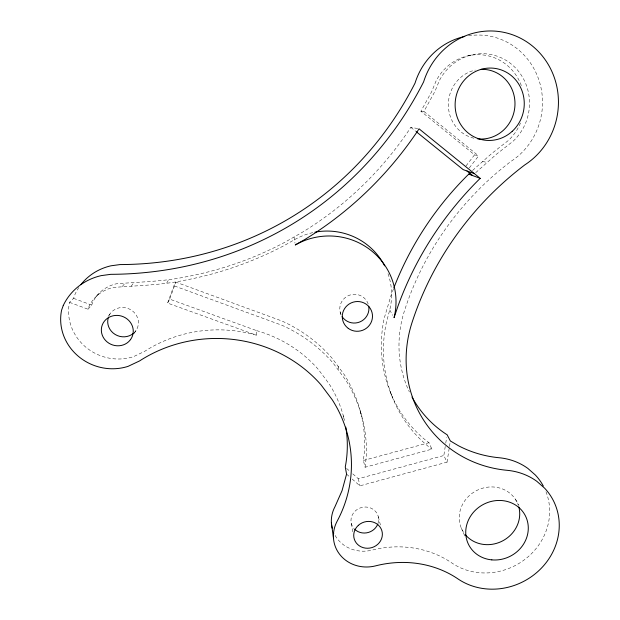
<?xml version="1.0" encoding="UTF-8"?>
<svg xmlns="http://www.w3.org/2000/svg" width="620" height="620" viewBox="0 0 620 620"><rect width="100%" height="100%" fill="white"/><g stroke="black" fill="none" stroke-linecap="round" stroke-linejoin="round"><path stroke-width="0.46" stroke-dasharray="3.1 2.33" d="M256.246 335.126L256.579 330.615L169.679 299.127L167.594 303.087L256.246 335.126A130.208 122.125 0.4 0 0 144.491 351.455L133.37 356.709A48.306 45.469 21 0 1 85.452 346.859A48.306 45.469 21 0 1 69.51 302.335L73.579 298.344L75.152 293.996A55.637 52.468 20.2 0 1 79.337 286.773M393.514 288.765A299.809 273.691 -46.2 0 0 391.019 295.507L384.245 318.161A132.409 125.907 -42.7 0 0 426.18 440.673L428.993 442.726L431.923 449.143L365.079 467.255L363.374 460.482L364.606 450.136A145.739 136.927 0.7 0 0 344.255 374.627L332.088 358.228A145.739 136.927 0.7 0 0 281.829 320.966L175.871 282.147L173.902 285.774L167.594 303.087M365.079 467.255L366.335 456.731A148.575 139.361 0.4 0 0 345.627 379.897L333.227 363.204A148.575 139.361 0.4 0 0 281.992 325.283L173.902 285.774M352.191 479.051L359.918 485.84L447.028 462.148L443.835 455.522L445.602 444.168M445.749 443.215L446.64 437.534M447.028 462.148L449.337 447.407M449.485 446.485L450.353 440.96M388.004 273.683A64.751 63.767 -5.3 0 1 389.724 309.93L386.407 322.377A134.943 128.1 -42.5 0 0 429.055 447.051L431.923 449.143M169.679 299.127L175.871 282.147M69.51 302.335L88.032 309.21L89.086 306.311A37.262 35.1 19.8 0 1 112.972 287.525C136.508 285.502 160.301 285.316 183.567 280.48A429.513 387.043 57.6 0 0 285.154 245.04L294.461 239.708A64.751 63.767 -5.3 0 1 313.96 232.376M88.032 309.21L91.714 305.094L92.752 302.25A36.518 34.433 20.2 0 1 116.165 283.836C139.229 281.86 162.541 281.689 185.341 276.954A419.546 378.626 57.7 0 0 284.921 242.226L303.18 231.779A419.546 378.626 57.7 0 0 409.386 129.565L410.812 127.301L419.027 128.797M469.286 167.958L478.586 155.899L474.556 154.845L420.926 111.243L431.675 91.667L436.015 81.096A49.267 47.004 -81 0 1 480.647 54.746A49.267 47.004 -81 0 1 521.482 85.978M420.926 111.243L423.925 111.43L434.907 91.458L439.34 80.662A50.267 47.926 -80.6 0 1 511.57 64.271A50.267 47.926 -80.6 0 1 512.98 141.314L496.225 154.411L475.23 173.096M166.672 283.108L168.78 279.519M134.207 333.475L137.051 328.755M466.015 165.935L474.556 154.845M131.145 286.231L133.974 282.573M108.082 316.409L110.36 313.457M122.272 286.541L125.271 282.875M134.044 332.832L135.741 330.925A15.469 14.57 19.8 0 0 130.588 309.659A15.469 14.57 19.8 0 0 109.05 315.65M96.364 296.329L99.89 292.462M472.541 170.484L491.861 153.388L508.284 140.546A49.267 47.004 -81 0 0 520.49 123.008M352.803 473.889L358.321 478.749L443.835 455.522M363.374 460.482L428.993 442.726M468.418 55.715L472.417 54.761M482.515 161.316L486.692 162.494M73.579 298.344L91.714 305.094M410.812 127.301L415.299 130.929M423.925 111.43L478.586 155.899M346.565 474.122L349.378 476.586M346.588 468.425L350.037 471.464M515.514 499.457L518.994 505.168M389.724 309.93L392.755 315.34M461.319 528.163L465.186 536.912M390.399 392.321L392.638 397.877M340.147 312.062L340.985 314.681M360.313 411.192L361.979 417.105M378.324 516.708L380.649 525.884M338.086 366.312L339.341 371.434M358.321 478.749L359.918 485.84M343.317 415.795L344.356 420.438M351.308 523.419L352.858 531.828M294.05 237.003L295.004 243.218M378.006 523.435A13.919 12.935 -16.4 0 0 372.217 508.764A13.919 12.935 -16.4 0 0 355.415 510.818L353.788 512.562A13.919 12.935 -16.4 0 0 354.121 528.697M473.858 138.206A34.906 33.279 -80.6 0 1 448.353 103.951A34.906 33.279 -80.6 0 1 475.3 70.076M463.675 532.503A30.76 28.334 -27.7 0 1 476.989 490.366A30.76 28.334 -27.7 0 1 518.359 505.385M468.573 35.766A68.425 65.278 -81.1 0 1 538.842 79.833A68.425 65.278 -81.1 0 1 510.942 161.401A282.557 257.881 -46.1 0 0 404.496 310.697A114.84 109.182 -42.7 0 0 409.371 391.941M340.938 314.441A14.601 14.338 -17.6 0 1 349.897 295.058A14.601 14.338 -17.6 0 1 368.582 305.412M545.972 491.707A61.527 56.676 -27.7 0 1 524.721 559.542A61.527 56.676 -27.7 0 1 451.771 562.929A95.674 86.064 -17.9 0 0 372.078 550.126A33.557 31.171 -16.4 0 1 334.01 533.301M256.579 330.615A127.728 119.993 0.7 0 1 318.362 369.466L329.088 383.788A127.728 119.993 0.7 0 1 344.488 420.469"/><path stroke-width="0.93" d="M470.022 172.926L467.054 175.793A299.809 273.691 -46.2 0 0 393.84 287.92M480.221 178.366L478.415 180.11A316.278 286.758 -45.8 0 0 397.792 306.637L394.049 317.657A67.177 66.053 -7 0 0 369.226 249.085A67.177 66.053 -7 0 0 295.267 244.97L304.939 239.436A449.089 403.488 57.6 0 0 417.516 131.2L419.027 128.797L480.221 178.366L468.759 174.142M474.323 173.592L463.171 169.632L416.051 131.533M466.961 170.981L472.657 175.584M331.375 522.776L333.436 537.741M543.306 486.003A61.527 56.676 -27.7 0 0 535.401 475.06L527.876 468.433A61.527 56.676 -27.7 0 0 499.131 457.738A117.041 111.089 -42.5 0 1 458.374 445.695L450.353 440.96L447.082 434.697L445.95 434.031A114.84 109.182 -42.7 0 1 412.006 397.094M481.128 69.347A34.906 33.279 -80.6 0 1 514.941 105.477A34.906 33.279 -80.6 0 1 477.64 138.857M464.768 36.472A68.425 65.278 -81.1 0 0 415.059 83.065A396.792 358.252 57.7 0 1 120.001 264.577L110.972 265.802A55.637 52.468 20.2 0 0 80.995 284.534M133.401 333.397A15.469 14.57 19.8 0 1 115.157 334.459A15.469 14.57 19.8 0 1 108.167 318.037M518.832 506.966A30.76 28.334 -27.7 0 1 502.355 541.028A30.76 28.334 -27.7 0 1 465.147 534.486M368.745 306.233A14.601 14.338 -17.6 0 1 345.58 320.246L343.689 318.595A14.601 14.338 -17.6 0 1 342.132 316.634M377.743 524.156A13.919 12.935 -16.4 0 1 354.656 529.247M332.196 528.17A33.557 31.171 -16.4 0 1 334.978 506.687L342.038 490.707L346.565 474.122L345.27 466.984A127.728 119.993 0.7 0 0 345.79 427.087M314.851 232.198A64.751 63.767 -5.3 0 1 384.609 265.833M63.271 305.49L61.613 310.085A50.189 47.143 20.3 0 0 78.252 356.213A50.189 47.143 20.3 0 0 128.061 366.366L139.601 360.918A135.028 126.24 -0.2 0 1 320.928 384.726L332.25 399.784A135.028 126.24 -0.2 0 1 337.179 521.133A34.751 32.147 -16.6 0 0 340.644 555.551A34.751 32.147 -16.6 0 0 375.55 565.874A98.968 88.567 -18.1 0 1 457.963 578.909A63.674 58.389 -27.7 0 0 541.616 567.912A63.674 58.389 -27.7 0 0 544.585 488.134L536.819 481.306A63.674 58.389 -27.7 0 0 507.114 470.309A121.288 114.754 -42.1 0 1 412.006 322.632A298.073 270.173 -45.7 0 1 524.846 164.866A72.532 69.045 -79.8 0 0 532.479 46.066A72.532 69.045 -79.8 0 0 423.6 81.91A424.669 381.757 57.6 0 1 110.802 274.327L101.223 275.621A58.977 55.436 19.1 0 0 63.271 305.49M130.479 339.659L128.727 341.635A16.066 15.105 19.1 0 1 102.207 334.994A16.066 15.105 19.1 0 1 119.435 315.619A16.066 15.105 19.1 0 1 130.479 339.659M358.329 525.357L356.647 527.163A14.415 13.338 -16.6 0 0 365.397 548.126A14.415 13.338 -16.6 0 0 381.819 530.588A14.415 13.338 -16.6 0 0 358.329 525.357M348.269 328.383L346.317 326.67A15.143 14.841 -18.4 0 1 353.137 302.173A15.143 14.841 -18.4 0 1 372.248 318.905A15.143 14.841 -18.4 0 1 348.269 328.383M512.221 131.308A36.262 34.519 -79.7 0 0 501.138 69.89A36.262 34.519 -79.7 0 0 455.716 111.577A36.262 34.519 -79.7 0 0 512.221 131.308M491.838 559.875A31.837 29.186 -27.7 0 0 526.318 517.847A31.837 29.186 -27.7 0 0 472.882 512.965A31.837 29.186 -27.7 0 0 491.838 559.875"/></g></svg>
